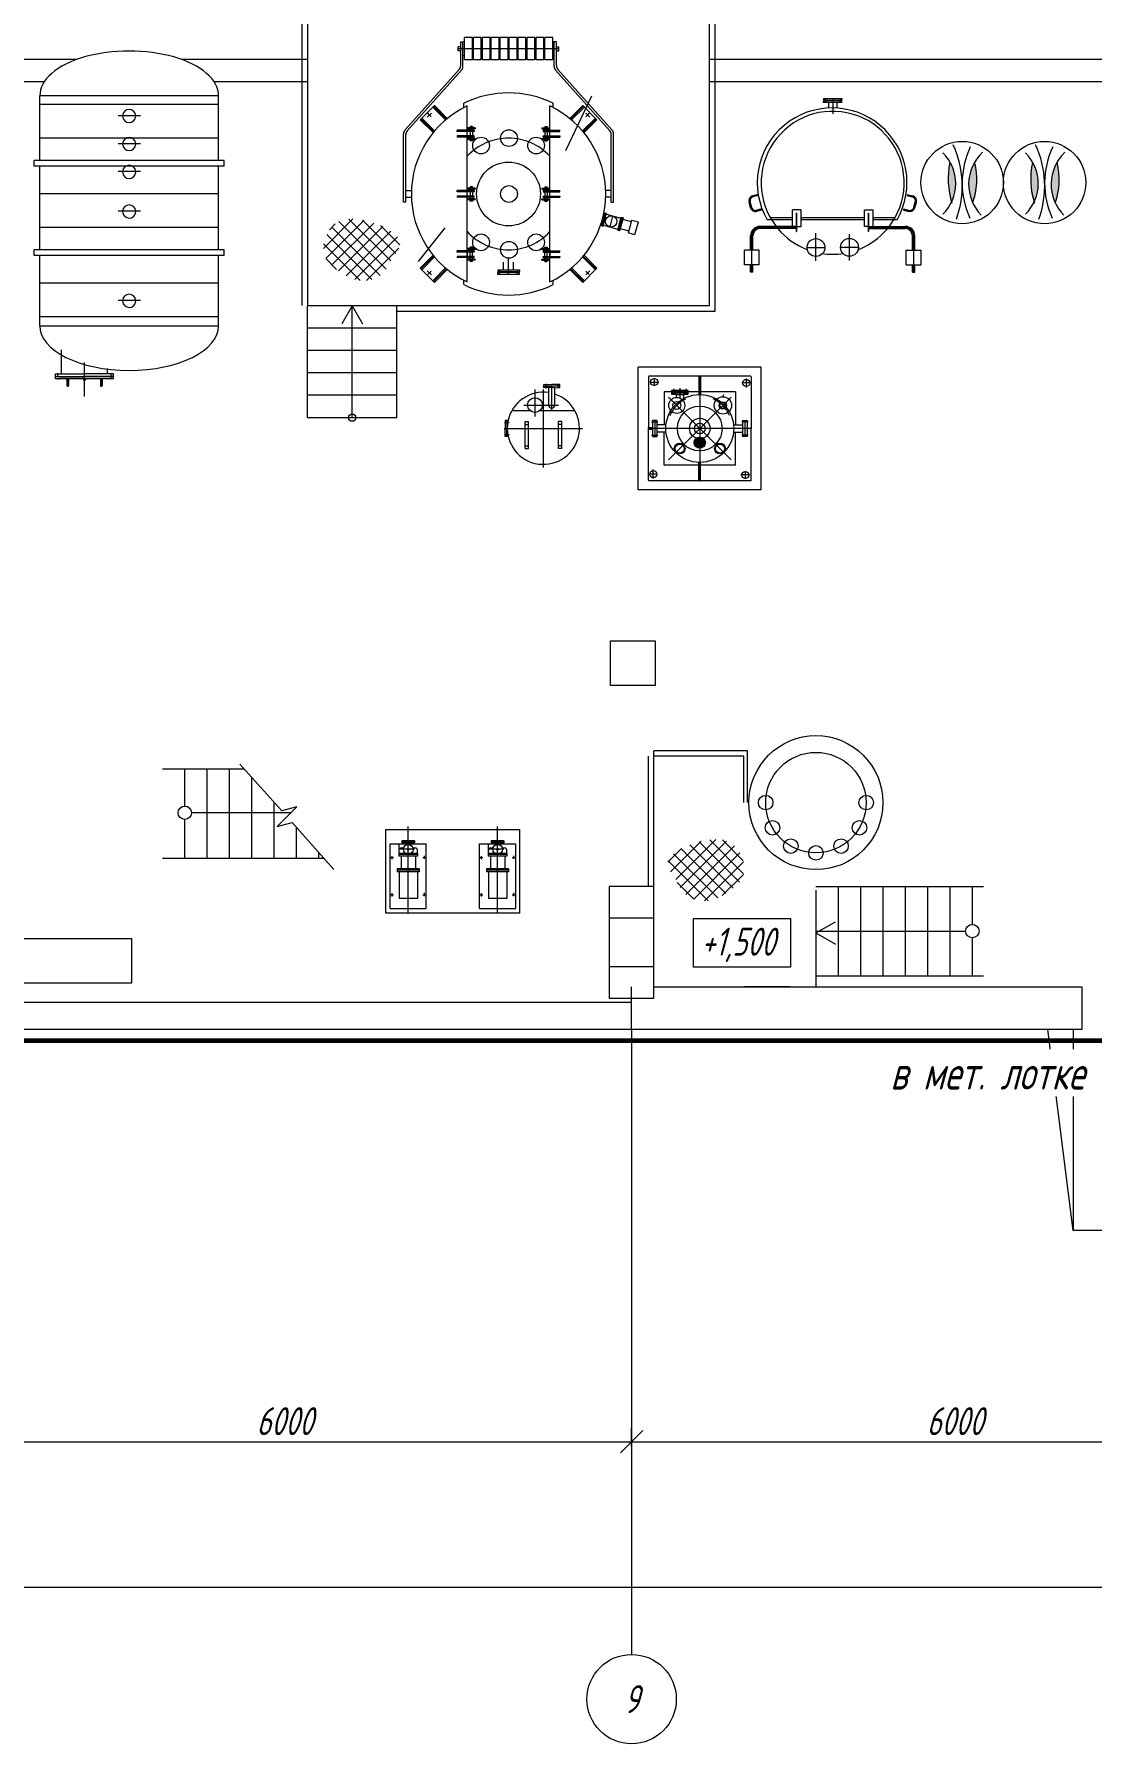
# Model space of a CAD drawing. Header units: millimetres. Extents: x 1337 to 8186, y 1899 to 5236.
# Drawn here: x 2433 to 2527.7, y 2461.1 to 2614.2 of the extents above; entities that cross this region are included whole.
import ezdxf
from ezdxf.enums import TextEntityAlignment as Align

# ---------------------------------------------------------------- set-up
doc = ezdxf.new("R2010")
doc.units = ezdxf.units.MM
for name, color, linetype, lineweight in [('Линия связи (Вновь)', 3, 'Continuous', 60), ('Строительный', 251, 'Continuous', 13), ('Текст', 2, 'Continuous', 25)]:
    doc.layers.add(name, color=color, linetype=linetype, lineweight=lineweight)
doc.styles.add('Simplex', font='simplex.shx', dxfattribs={"width": 0.7, "oblique": 15})

# ---------------------------------------------------------------- blocks, each defined once
blk = doc.blocks.new('A$C178B2837')
at = {"layer": 'Строительный', "ltscale": 100}
h = blk.add_hatch(color=256, dxfattribs=at)
h.paths.add_polyline_path([(499.65, 294.53, 0.12185), (499.8, 290.96, 0.249384)])
h.paths.add_polyline_path([(501.86, 294.51, 0.240061), (501.68, 290.89, 0.157753)])
h = blk.add_hatch(color=256, dxfattribs=at)
h.paths.add_polyline_path([(507.03, 294.53, 0.12185), (507.18, 290.96, 0.249384)])
h.paths.add_polyline_path([(509.24, 294.51, 0.240061), (509.06, 290.89, 0.157753)])
for points in [[(477.76, 269.44, -0.414214), (477.26, 268.94), (477.26, 269.44), (476.76, 269.44, -1)], [(477.26, 268.94, -0.414214), (476.76, 269.44), (477.26, 269.44)]]:
    blk.add_hatch(color=256, dxfattribs=at).paths.add_polyline_path(points)
for p, q in [((441.64, 337.71), (441.64, 281.73)), ((442.14, 337.71), (442.14, 281.73)), ((478.14, 281.73), (478.14, 337.71)), ((478.64, 281.23), (478.64, 338.21)), ((455.86, 304.88), (455.64, 304.88)), ((455.64, 304.54), (455.64, 304.88)), ((464.65, 304.71), (455.64, 304.71)), ((455.86, 303.2), (455.86, 305.33)), ((455.86, 305.33), (456.2, 305.33)), ((456.06, 303.12), (456.06, 305.33)), ((456.9, 305.71), (456.2, 305.71)), ((456.2, 303.71), (456.2, 305.71)), ((456.9, 303.71), (456.9, 305.71)), ((456.9, 303.71), (456.9, 305.71)), ((457, 303.71), (457, 305.71)), ((457.7, 305.71), (457, 305.71)), ((457.7, 303.71), (457.7, 305.71)), ((457.7, 303.71), (457.7, 305.71)), ((458.5, 305.71), (457.8, 305.71)), ((457.8, 303.71), (457.8, 305.71)), ((458.5, 303.71), (458.5, 305.71)), ((458.5, 303.71), (458.5, 305.71)), ((459.3, 305.71), (458.6, 305.71)), ((458.6, 303.71), (458.6, 305.71)), ((459.3, 303.71), (459.3, 305.71)), ((459.3, 303.71), (459.3, 305.71)), ((460.1, 305.71), (459.4, 305.71)), ((459.4, 303.71), (459.4, 305.71)), ((460.1, 303.71), (460.1, 305.71)), ((460.1, 303.71), (460.1, 305.71)), ((460.9, 305.71), (460.2, 305.71)), ((460.2, 303.71), (460.2, 305.71)), ((460.9, 303.71), (460.9, 305.71)), ((460.9, 303.71), (460.9, 305.71)), ((461.7, 305.71), (461, 305.71)), ((461, 303.71), (461, 305.71)), ((461.7, 303.71), (461.7, 305.71)), ((461.7, 303.71), (461.7, 305.71)), ((462.5, 305.71), (461.8, 305.71)), ((461.8, 303.71), (461.8, 305.71)), ((462.5, 303.71), (462.5, 305.71)), ((462.5, 303.71), (462.5, 305.71)), ((463.3, 305.71), (462.6, 305.71)), ((462.6, 303.71), (462.6, 305.71)), ((463.3, 303.71), (463.3, 305.71)), ((463.3, 303.71), (463.3, 305.71)), ((464.1, 305.71), (463.4, 305.71)), ((463.4, 303.71), (463.4, 305.71)), ((464.43, 305.33), (464.09, 305.33)), ((464.1, 303.71), (464.1, 305.71)), ((464.23, 303.12), (464.23, 305.33)), ((464.43, 303.2), (464.43, 305.33)), ((464.43, 304.88), (464.65, 304.88)), ((464.65, 304.54), (464.65, 304.88)), ((421.46, 303.74), (405.9, 303.74)), ((442.14, 303.74), (430.9, 303.74)), ((455.86, 304.54), (455.64, 304.54)), ((456.06, 304.1), (456.2, 304.1)), ((456.9, 303.71), (456.2, 303.71)), ((457.7, 303.71), (457, 303.71)), ((458.5, 303.71), (457.8, 303.71)), ((459.3, 303.71), (458.6, 303.71)), ((460.1, 303.71), (459.4, 303.71)), ((460.9, 303.71), (460.2, 303.71)), ((461.7, 303.71), (461, 303.71)), ((462.5, 303.71), (461.8, 303.71)), ((463.3, 303.71), (462.6, 303.71)), ((464.1, 303.71), (463.4, 303.71)), ((464.23, 304.1), (464.09, 304.1)), ((464.43, 304.54), (464.65, 304.54)), ((528.25, 303.74), (478.14, 303.74)), ((418.56, 301.74), (408.79, 301.74)), ((442.14, 301.74), (433.79, 301.74)), ((450.87, 297.43), (455.73, 302.86)), ((451.07, 297.36), (455.93, 302.79)), ((469.22, 297.36), (464.35, 302.79)), ((469.42, 297.43), (464.55, 302.86)), ((528.25, 301.74), (478.14, 301.74)), ((418.18, 294.71), (418.18, 300.51)), ((434.18, 300.51), (418.18, 300.51)), ((434.18, 294.71), (434.18, 300.51)), ((467.57, 300.46), (465.25, 295.58)), ((488.34, 300.25), (489.99, 300.25)), ((488.34, 300.25), (488.34, 300.11)), ((488.34, 300.11), (489.99, 300.11)), ((488.34, 299.89), (488.34, 300.04)), ((489.99, 300.04), (488.34, 300.04)), ((488.49, 300.27), (488.49, 300.09)), ((488.49, 299.88), (488.49, 300.06)), ((488.57, 300.11), (488.6, 300.08)), ((488.57, 300.06), (488.57, 300.08)), ((488.57, 300.08), (489.76, 300.08)), ((488.57, 300.04), (488.6, 300.06)), ((489.76, 300.06), (488.57, 300.06)), ((488.6, 300.08), (489.73, 300.08)), ((489.73, 300.06), (488.6, 300.06)), ((489.16, 300.25), (489.16, 298.88)), ((489.16, 300.25), (489.16, 298.96)), ((489.16, 300.1), (489.16, 300.05)), ((489.75, 300.11), (489.73, 300.08)), ((489.75, 300.04), (489.73, 300.06)), ((489.76, 300.08), (489.76, 300.06)), ((489.84, 300.27), (489.84, 300.09)), ((489.84, 299.88), (489.84, 300.06)), ((489.99, 300.25), (489.99, 300.11)), ((489.99, 299.89), (489.99, 300.04)), ((434.18, 299.71), (418.18, 299.71)), ((427.18, 298.71), (425.18, 298.71)), ((453.5, 299.63), (452.22, 298.36)), ((452.37, 298.5), (453.52, 297.35)), ((453.24, 298.95), (452.87, 298.58)), ((453.07, 298.78), (452.92, 298.94)), ((453.07, 298.78), (453.22, 298.63)), ((453.36, 299.49), (454.51, 298.34)), ((453.43, 299.56), (454.58, 298.41)), ((453.5, 299.63), (454.66, 298.47)), ((456.14, 299.44), (456.14, 299.83)), ((456.45, 292.01), (456.45, 299.59)), ((463.84, 292.01), (463.84, 299.59)), ((464.14, 299.44), (464.14, 299.83)), ((466.79, 299.63), (465.63, 298.47)), ((466.86, 299.56), (465.7, 298.41)), ((466.93, 299.49), (465.78, 298.34)), ((467.92, 298.5), (466.77, 297.35)), ((466.79, 299.63), (468.06, 298.36)), ((467.05, 298.95), (467.41, 298.58)), ((467.21, 298.78), (467.06, 298.63)), ((467.21, 298.78), (467.37, 298.94)), ((489.99, 299.89), (488.34, 299.89)), ((488.79, 299.89), (488.79, 299.41)), ((489.54, 299.89), (489.54, 299.4)), ((450.74, 290.97), (450.74, 297.1)), ((450.94, 290.97), (450.94, 297.02)), ((452.22, 298.36), (453.39, 297.2)), ((452.29, 298.43), (453.45, 297.27)), ((457.05, 297.41), (455.55, 297.41)), ((455.55, 297.31), (455.55, 297.41)), ((457.05, 297.31), (455.55, 297.31)), ((457.15, 297.64), (456.45, 297.64)), ((457.15, 297.54), (456.45, 297.54)), ((456.45, 296.91), (456.45, 297.31)), ((456.7, 297.76), (456.7, 297.64)), ((456.9, 297.76), (456.7, 297.76)), ((456.7, 297.54), (456.7, 297.41)), ((456.7, 297.31), (456.7, 296.68)), ((456.9, 297.76), (456.9, 297.64)), ((456.9, 297.54), (456.9, 297.41)), ((456.9, 297.31), (456.9, 296.68)), ((457.05, 297.41), (457.05, 297.31)), ((457.15, 297.64), (457.15, 297.54)), ((463.13, 297.64), (463.84, 297.64)), ((463.13, 297.64), (463.13, 297.54)), ((463.13, 297.54), (463.84, 297.54)), ((463.23, 297.41), (463.23, 297.31)), ((463.23, 297.41), (464.74, 297.41)), ((463.23, 297.31), (464.74, 297.31)), ((463.39, 297.76), (463.39, 297.64)), ((463.39, 297.76), (463.59, 297.76)), ((463.39, 297.54), (463.39, 297.41)), ((463.39, 297.31), (463.39, 296.68)), ((463.59, 297.76), (463.59, 297.64)), ((463.59, 297.54), (463.59, 297.41)), ((463.59, 297.31), (463.59, 296.68)), ((463.84, 296.91), (463.84, 297.31)), ((464.74, 297.31), (464.74, 297.41)), ((467.99, 298.43), (466.83, 297.27)), ((468.06, 298.36), (466.9, 297.2)), ((469.34, 290.97), (469.34, 297.02)), ((469.54, 290.97), (469.54, 297.1)), ((434.18, 296.71), (418.18, 296.71)), ((427.18, 296.21), (425.18, 296.21)), ((457.05, 296.91), (455.55, 296.91)), ((455.55, 296.91), (455.55, 296.81)), ((457.05, 296.81), (455.55, 296.81)), ((457.15, 296.68), (456.45, 296.68)), ((457.15, 296.58), (456.45, 296.58)), ((456.7, 296.58), (456.7, 296.47)), ((456.7, 296.47), (456.7, 296.58)), ((456.9, 296.47), (456.7, 296.47)), ((456.9, 296.58), (456.9, 296.47)), ((456.9, 296.47), (456.9, 296.58)), ((457.05, 296.81), (457.05, 296.91)), ((457.15, 296.58), (457.15, 296.68)), ((463.13, 296.68), (463.84, 296.68)), ((463.13, 296.58), (463.13, 296.68)), ((463.13, 296.58), (463.84, 296.58)), ((463.23, 296.91), (464.74, 296.91)), ((463.23, 296.81), (463.23, 296.91)), ((463.23, 296.81), (464.74, 296.81)), ((463.39, 296.58), (463.39, 296.47)), ((463.39, 296.47), (463.39, 296.58)), ((463.39, 296.47), (463.59, 296.47)), ((463.59, 296.58), (463.59, 296.47)), ((463.59, 296.47), (463.59, 296.58)), ((464.74, 296.91), (464.74, 296.81)), ((417.68, 294.21), (417.68, 294.71)), ((434.68, 294.71), (417.68, 294.71)), ((434.68, 294.21), (417.68, 294.21)), ((418.18, 286.71), (418.18, 294.21)), ((434.18, 286.71), (434.18, 294.21)), ((434.68, 294.21), (434.68, 294.71)), ((427.18, 293.71), (425.18, 293.71)), ((434.18, 291.71), (418.18, 291.71)), ((450.94, 290.97), (450.74, 290.97)), ((450.94, 292.02), (451.45, 292.02)), ((450.94, 291.41), (451.45, 291.41)), ((457.05, 292.01), (455.55, 292.01)), ((455.55, 291.91), (455.55, 292.01)), ((457.05, 291.91), (455.55, 291.91)), ((457.05, 291.51), (455.55, 291.51)), ((455.55, 291.51), (455.55, 291.41)), ((457.05, 291.41), (455.55, 291.41)), ((457.15, 292.24), (456.45, 292.24)), ((457.15, 292.14), (456.45, 292.14)), ((456.45, 291.51), (456.45, 291.91)), ((456.45, 283.84), (456.45, 291.41)), ((457.15, 291.28), (456.45, 291.28)), ((457.15, 291.18), (456.45, 291.18)), ((456.7, 292.36), (456.7, 292.24)), ((456.9, 292.36), (456.7, 292.36)), ((456.7, 292.14), (456.7, 292.01)), ((456.7, 291.91), (456.7, 291.28)), ((456.7, 291.18), (456.7, 291.07)), ((456.7, 291.07), (456.7, 291.18)), ((456.9, 291.07), (456.7, 291.07)), ((456.9, 292.36), (456.9, 292.24)), ((456.9, 292.14), (456.9, 292.01)), ((456.9, 291.91), (456.9, 291.28)), ((456.9, 291.18), (456.9, 291.07)), ((456.9, 291.07), (456.9, 291.18)), ((457.05, 292.01), (457.05, 291.91)), ((457.05, 291.41), (457.05, 291.51)), ((457.15, 292.24), (457.15, 292.14)), ((457.15, 291.18), (457.15, 291.28)), ((463.13, 292.24), (463.13, 292.14)), ((463.13, 292.24), (463.84, 292.24)), ((463.13, 292.14), (463.84, 292.14)), ((463.13, 291.28), (463.84, 291.28)), ((463.13, 291.18), (463.13, 291.28)), ((463.13, 291.18), (463.84, 291.18)), ((463.23, 292.01), (464.74, 292.01)), ((463.23, 292.01), (463.23, 291.91)), ((463.23, 291.91), (464.74, 291.91)), ((463.23, 291.51), (464.74, 291.51)), ((463.23, 291.41), (463.23, 291.51)), ((463.23, 291.41), (464.74, 291.41)), ((463.39, 292.36), (463.39, 292.24)), ((463.39, 292.36), (463.59, 292.36)), ((463.39, 292.14), (463.39, 292.01)), ((463.39, 291.91), (463.39, 291.28)), ((463.39, 291.18), (463.39, 291.07)), ((463.39, 291.07), (463.39, 291.18)), ((463.39, 291.07), (463.59, 291.07)), ((463.59, 292.36), (463.59, 292.24)), ((463.59, 292.14), (463.59, 292.01)), ((463.59, 291.91), (463.59, 291.28)), ((463.59, 291.18), (463.59, 291.07)), ((463.59, 291.07), (463.59, 291.18)), ((463.84, 291.51), (463.84, 291.91)), ((463.84, 283.84), (463.84, 291.41)), ((464.74, 291.91), (464.74, 292.01)), ((464.74, 291.51), (464.74, 291.41)), ((469.34, 292.02), (468.84, 292.02)), ((469.34, 291.41), (468.84, 291.41)), ((469.34, 290.97), (469.54, 290.97)), ((481.81, 290.47), (481.68, 290.98)), ((481.86, 290.48), (481.73, 291)), ((481.91, 290.5), (481.77, 291.01)), ((482.49, 291.67), (482, 291.53)), ((482.5, 291.62), (482.01, 291.49)), ((482.52, 291.57), (482.02, 291.44)), ((495.81, 291.57), (496.31, 291.44)), ((495.82, 291.62), (496.32, 291.49)), ((495.84, 291.67), (496.33, 291.53)), ((496.42, 290.5), (496.55, 291.01)), ((496.46, 290.48), (496.6, 291)), ((496.51, 290.47), (496.65, 290.98)), ((427.18, 290.16), (425.18, 290.16)), ((443.57, 286.84), (446.19, 289.47)), ((443.79, 285.94), (447.19, 289.34)), ((445.85, 289.46), (449.61, 285.71)), ((447.08, 289.36), (450.06, 286.38)), ((468.42, 288.88), (468.73, 290.03)), ((468.52, 288.86), (468.82, 290)), ((468.61, 288.83), (468.92, 289.98)), ((468.73, 290.03), (468.92, 289.98)), ((468.9, 289.89), (470.2, 289.54)), ((469.46, 289.73), (469.21, 288.77)), ((469.92, 288.48), (470.23, 289.63)), ((470.01, 288.45), (470.32, 289.6)), ((470.11, 288.43), (470.42, 289.58)), ((470.23, 289.63), (470.42, 289.58)), ((471.15, 289.2), (470.37, 289.41)), ((470.88, 288.22), (471.19, 289.37)), ((471.19, 289.37), (471.77, 289.21)), ((482.83, 290.38), (482.34, 290.25)), ((482.85, 290.33), (482.35, 290.2)), ((482.86, 290.28), (482.37, 290.15)), ((485.55, 289.38), (483.3, 289.38)), ((485.55, 289.58), (483.58, 289.58)), ((486.33, 290.29), (485.55, 290.29)), ((485.55, 288.81), (485.55, 290.29)), ((485.91, 288.36), (485.91, 289.98)), ((485.96, 289.98), (485.91, 289.98)), ((485.96, 288.36), (485.96, 289.98)), ((486.33, 288.81), (486.33, 290.29)), ((492, 289.58), (486.33, 289.58)), ((492, 289.38), (486.33, 289.38)), ((492, 288.81), (492, 290.29)), ((492, 290.29), (492.78, 290.29)), ((492.36, 288.36), (492.36, 289.98)), ((492.36, 289.98), (492.41, 289.98)), ((492.41, 288.36), (492.41, 289.98)), ((492.78, 288.81), (492.78, 290.29)), ((494.75, 289.58), (492.78, 289.58)), ((494.93, 289.38), (492.78, 289.38)), ((495.47, 290.28), (495.96, 290.15)), ((495.48, 290.33), (495.97, 290.2)), ((495.49, 290.38), (495.99, 290.25)), ((434.18, 288.71), (418.18, 288.71)), ((443.86, 288.09), (447.89, 284.06)), ((444.11, 288.5), (444.63, 289.03)), ((444.29, 285.32), (448.08, 289.11)), ((444.32, 288.75), (448.65, 284.42)), ((444.92, 284.83), (448.88, 288.79)), ((444.96, 289.23), (449.2, 284.99)), ((445.61, 284.39), (449.61, 288.39)), ((446.39, 284.05), (450.21, 287.87)), ((448.68, 288.88), (450.41, 287.16)), ((452.09, 285.66), (454.46, 288.68)), ((468.42, 288.88), (468.61, 288.83)), ((468.64, 288.92), (469.94, 288.57)), ((469.92, 288.48), (470.11, 288.43)), ((470.93, 288.39), (470.16, 288.6)), ((470.88, 288.22), (471.46, 288.07)), ((471.46, 288.07), (471.77, 289.21)), ((481.81, 286.69), (481.81, 287.96)), ((481.91, 284.71), (481.91, 287.96)), ((482.01, 286.69), (482.01, 287.96)), ((485.91, 288.81), (482.66, 288.81)), ((485.91, 288.71), (482.66, 288.71)), ((485.91, 288.61), (482.66, 288.61)), ((485.91, 288.81), (486.33, 288.81)), ((485.91, 288.36), (485.96, 288.36)), ((487.66, 285.72), (487.66, 288.19)), ((490.66, 285.75), (490.66, 288.11)), ((492.41, 288.81), (492, 288.81)), ((492.41, 288.36), (492.36, 288.36)), ((492.41, 288.81), (495.66, 288.81)), ((492.41, 288.71), (495.66, 288.71)), ((492.41, 288.61), (495.66, 288.61)), ((496.31, 286.69), (496.31, 287.96)), ((496.41, 284.71), (496.41, 287.96)), ((496.51, 286.69), (496.51, 287.96)), ((417.68, 286.21), (417.68, 286.71)), ((434.68, 286.71), (417.68, 286.71)), ((434.68, 286.21), (434.68, 286.71)), ((443.59, 287.24), (446.86, 283.96)), ((447.43, 283.97), (450.31, 286.85)), ((457.05, 286.61), (455.55, 286.61)), ((455.55, 286.51), (455.55, 286.61)), ((457.05, 286.51), (455.55, 286.51)), ((457.15, 286.84), (456.45, 286.84)), ((457.15, 286.74), (456.45, 286.74)), ((456.45, 286.51), (456.45, 286.11)), ((456.9, 286.96), (456.7, 286.96)), ((456.7, 286.84), (456.7, 286.96)), ((456.7, 286.96), (456.7, 286.84)), ((456.7, 286.11), (456.7, 286.74)), ((456.9, 286.84), (456.9, 286.96)), ((456.9, 286.96), (456.9, 286.84)), ((456.9, 286.11), (456.9, 286.74)), ((457.05, 286.61), (457.05, 286.51)), ((457.15, 286.84), (457.15, 286.74)), ((463.13, 286.84), (463.84, 286.84)), ((463.13, 286.84), (463.13, 286.74)), ((463.13, 286.74), (463.84, 286.74)), ((463.23, 286.61), (464.74, 286.61)), ((463.23, 286.61), (463.23, 286.51)), ((463.23, 286.51), (464.74, 286.51)), ((463.39, 286.84), (463.39, 286.96)), ((463.39, 286.96), (463.39, 286.84)), ((463.39, 286.96), (463.59, 286.96)), ((463.39, 286.11), (463.39, 286.74)), ((463.59, 286.84), (463.59, 286.96)), ((463.59, 286.96), (463.59, 286.84)), ((463.59, 286.11), (463.59, 286.74)), ((463.84, 286.51), (463.84, 286.11)), ((464.74, 286.51), (464.74, 286.61)), ((482.57, 286.69), (481.25, 286.69)), ((481.25, 285.37), (481.25, 286.69)), ((482.57, 285.37), (482.57, 286.69)), ((486.87, 286.91), (488.46, 286.91)), ((491.46, 286.91), (489.87, 286.91)), ((495.75, 286.69), (497.07, 286.69)), ((495.75, 285.37), (495.75, 286.69)), ((497.07, 285.37), (497.07, 286.69)), ((434.68, 286.21), (417.68, 286.21)), ((418.18, 279.91), (418.18, 286.21)), ((434.18, 279.91), (434.18, 286.21)), ((443.81, 285.9), (444.75, 284.96)), ((452.22, 285.07), (453.39, 286.23)), ((453.5, 283.79), (452.22, 285.07)), ((452.29, 285), (453.45, 286.15)), ((452.37, 284.93), (453.52, 286.08)), ((453.24, 284.48), (452.87, 284.84)), ((453.07, 284.64), (453.22, 284.8)), ((453.36, 283.94), (454.51, 285.09)), ((453.43, 283.86), (454.58, 285.02)), ((453.5, 283.79), (454.66, 284.96)), ((457.05, 286.11), (455.55, 286.11)), ((455.55, 286.11), (455.55, 286.01)), ((457.05, 286.01), (455.55, 286.01)), ((457.15, 285.88), (456.45, 285.88)), ((457.15, 285.78), (456.45, 285.78)), ((456.7, 285.88), (456.7, 286.01)), ((456.7, 285.67), (456.7, 285.78)), ((456.9, 285.67), (456.7, 285.67)), ((456.9, 285.88), (456.9, 286.01)), ((456.9, 285.67), (456.9, 285.78)), ((457.05, 286.01), (457.05, 286.11)), ((457.15, 285.78), (457.15, 285.88)), ((459.17, 284.93), (459.17, 284.76)), ((459.17, 284.93), (461.12, 284.93)), ((459.17, 284.76), (461.12, 284.76)), ((459.34, 284.95), (459.34, 284.74)), ((459.44, 284.73), (460.85, 284.73)), ((459.44, 284.71), (459.44, 284.73)), ((459.45, 284.76), (459.48, 284.73)), ((459.48, 284.73), (460.81, 284.73)), ((459.7, 284.93), (459.7, 285.61)), ((460.14, 284.51), (460.14, 286.03)), ((460.59, 284.93), (460.59, 285.61)), ((460.84, 284.76), (460.81, 284.73)), ((460.85, 284.73), (460.85, 284.71)), ((460.94, 284.95), (460.94, 284.74)), ((461.12, 284.93), (461.12, 284.76)), ((463.13, 285.88), (463.84, 285.88)), ((463.13, 285.78), (463.13, 285.88)), ((463.13, 285.78), (463.84, 285.78)), ((463.23, 286.11), (464.74, 286.11)), ((463.23, 286.01), (463.23, 286.11)), ((463.23, 286.01), (464.74, 286.01)), ((463.39, 285.88), (463.39, 286.01)), ((463.39, 285.67), (463.39, 285.78)), ((463.39, 285.67), (463.59, 285.67)), ((463.59, 285.88), (463.59, 286.01)), ((463.59, 285.67), (463.59, 285.78)), ((464.74, 286.11), (464.74, 286.01)), ((466.79, 283.79), (465.63, 284.96)), ((466.86, 283.86), (465.7, 285.02)), ((466.93, 283.94), (465.78, 285.09)), ((467.92, 284.93), (466.77, 286.08)), ((466.79, 283.79), (468.06, 285.07)), ((467.99, 285), (466.83, 286.15)), ((468.06, 285.07), (466.9, 286.23)), ((467.05, 284.48), (467.41, 284.84)), ((467.21, 284.64), (467.06, 284.8)), ((482.57, 285.37), (481.25, 285.37)), ((481.81, 284.71), (481.81, 285.37)), ((482.01, 284.71), (482.01, 285.37)), ((495.75, 285.37), (497.07, 285.37)), ((496.31, 284.71), (496.31, 285.37)), ((496.51, 284.71), (496.51, 285.37)), ((434.18, 283.71), (418.18, 283.71)), ((453.07, 284.64), (452.92, 284.49)), ((456.14, 283.6), (456.14, 283.99)), ((461.12, 284.68), (459.17, 284.68)), ((459.17, 284.51), (459.17, 284.68)), ((461.12, 284.51), (459.17, 284.51)), ((459.34, 284.49), (459.34, 284.7)), ((460.85, 284.71), (459.44, 284.71)), ((459.45, 284.68), (459.48, 284.71)), ((460.81, 284.71), (459.48, 284.71)), ((460.84, 284.68), (460.81, 284.71)), ((460.94, 284.49), (460.94, 284.7)), ((461.12, 284.51), (461.12, 284.68)), ((464.14, 283.6), (464.14, 283.99)), ((467.21, 284.64), (467.37, 284.49)), ((482.01, 284.71), (481.81, 284.71)), ((496.31, 284.71), (496.51, 284.71)), ((427.18, 282.16), (425.18, 282.16)), ((442.14, 271.68), (442.14, 281.68)), ((478.14, 281.68), (442.14, 281.68)), ((450.14, 281.68), (442.14, 281.68)), ((446.14, 281.68), (445.21, 280.07)), ((446.14, 271.68), (446.14, 281.68)), ((446.14, 281.68), (447.08, 280.07)), ((450.14, 271.68), (450.14, 281.68)), ((434.18, 280.71), (418.18, 280.71)), ((478.64, 281.18), (450.14, 281.18)), ((418.18, 279.91), (434.18, 279.91)), ((450.14, 279.68), (442.14, 279.68)), ((420.12, 275.59), (420.12, 277.75)), ((450.14, 277.68), (442.14, 277.68)), ((419.58, 275.37), (419.58, 275.59)), ((419.58, 275.59), (422.18, 275.59)), ((419.78, 275.3), (419.78, 275.66)), ((422.18, 273.59), (422.18, 276.62)), ((424.78, 275.59), (422.18, 275.59)), ((424.24, 275.59), (424.24, 276.07)), ((424.58, 275.3), (424.58, 275.66)), ((424.78, 275.37), (424.78, 275.59)), ((450.14, 275.68), (442.14, 275.68)), ((471.76, 265.21), (471.76, 276.21)), ((482.76, 276.21), (471.76, 276.21)), ((482.76, 265.21), (482.76, 276.21)), ((419.58, 275.37), (422.18, 275.37)), ((424.78, 275.33), (419.58, 275.33)), ((419.58, 275.17), (419.58, 275.33)), ((424.78, 275.17), (419.58, 275.17)), ((419.78, 275.17), (419.64, 275.17)), ((419.78, 275.17), (419.92, 275.17)), ((419.92, 275.34), (419.92, 275.37)), ((419.92, 275.34), (422.18, 275.34)), ((419.96, 275.33), (419.96, 275.34)), ((420.6, 275.17), (420.6, 274.57)), ((420.68, 275.18), (420.68, 274.47)), ((420.76, 275.17), (420.76, 274.57)), ((422.28, 275.09), (422.08, 275.09)), ((424.78, 275.37), (422.18, 275.37)), ((424.44, 275.34), (422.18, 275.34)), ((423.6, 275.17), (423.6, 274.57)), ((423.68, 275.18), (423.68, 274.47)), ((423.76, 275.17), (423.76, 274.57)), ((424.39, 275.33), (424.39, 275.34)), ((424.44, 275.34), (424.44, 275.37)), ((424.58, 275.14), (424.58, 275.35)), ((424.78, 275.17), (424.78, 275.33)), ((462.51, 271.79), (462.51, 274.21)), ((463.26, 267.21), (463.26, 274.21)), ((463.29, 274.36), (463.29, 274.66)), ((463.29, 274.66), (464.01, 274.66)), ((463.29, 274.51), (464.01, 274.51)), ((464.29, 274.37), (463.29, 274.36)), ((463.47, 274.72), (463.47, 274.3)), ((463.74, 272.81), (463.74, 274.37)), ((464.74, 274.66), (464.01, 274.66)), ((464.01, 272.31), (464.01, 274.51)), ((464.74, 274.51), (464.01, 274.51)), ((464.29, 272.81), (464.29, 274.37)), ((464.29, 274.37), (464.74, 274.36)), ((464.56, 274.72), (464.55, 274.31)), ((464.74, 274.36), (464.74, 274.66)), ((472.7, 275.39), (472.66, 275.35)), ((472.66, 275.35), (472.66, 270.71)), ((481.82, 275.39), (472.7, 275.39)), ((481.82, 275.39), (472.7, 275.39)), ((472.78, 274.87), (473.6, 274.87)), ((473.19, 275.22), (473.19, 274.53)), ((474.75, 273.75), (474.75, 274.15)), ((474.75, 274.15), (476.19, 274.15)), ((474.94, 274.27), (474.94, 273.72)), ((475.47, 274.32), (475.47, 273.5)), ((476.01, 274.27), (476.01, 273.72)), ((476.19, 274.15), (476.19, 273.75)), ((477.18, 275.39), (477.18, 273.75)), ((477.26, 275.39), (477.26, 266.03)), ((477.34, 275.39), (477.34, 273.75)), ((481.77, 274.79), (481.08, 274.79)), ((481.42, 275.2), (481.42, 274.38)), ((481.82, 275.39), (481.86, 275.35)), ((481.86, 275.35), (481.86, 270.71)), ((450.14, 273.68), (442.14, 273.68)), ((461.52, 272.81), (464.61, 272.81)), ((477.18, 273.99), (474.06, 273.99)), ((474.06, 273.99), (474.06, 271.03)), ((477.26, 270.71), (474.46, 273.52)), ((474.75, 273.99), (474.75, 273.99)), ((474.75, 273.99), (474.83, 273.99)), ((474.75, 273.9), (476.19, 273.9)), ((475.15, 273.75), (474.75, 273.75)), ((475.15, 273.75), (475.15, 273.55)), ((475.15, 273.75), (475.79, 273.75)), ((475.79, 273.75), (475.8, 273.37)), ((476.19, 273.75), (475.79, 273.75)), ((476.19, 273.9), (476.19, 273.99)), ((477.26, 270.71), (480.07, 273.52)), ((480.46, 273.99), (477.34, 273.99)), ((479.37, 273.55), (479.37, 273.75)), ((480.46, 273.99), (480.46, 271.03)), ((450.14, 271.68), (442.14, 271.68)), ((459.78, 271.26), (460.19, 271.25)), ((460.13, 271.44), (459.83, 271.44)), ((459.83, 271.44), (459.83, 270.71)), ((459.98, 271.44), (459.98, 270.71)), ((460.45, 272.31), (462.08, 272.31)), ((461.63, 268.91), (461.63, 271.34)), ((461.63, 271.34), (461.93, 271.34)), ((461.63, 271.07), (461.93, 271.07)), ((461.93, 268.91), (461.93, 271.34)), ((462.94, 272.31), (466.07, 272.31)), ((464.6, 268.91), (464.6, 271.34)), ((464.9, 271.34), (464.6, 271.34)), ((464.9, 271.07), (464.6, 271.07)), ((464.9, 268.91), (464.9, 271.34)), ((472.95, 271.31), (473.51, 271.31)), ((473.43, 271.43), (473.03, 271.43)), ((473.03, 271.43), (473.03, 269.99)), ((473.23, 271.43), (473.23, 269.99)), ((473.43, 271.43), (473.43, 269.99)), ((474.23, 271.03), (473.43, 271.03)), ((480.3, 271.03), (481.1, 271.03)), ((481.58, 271.31), (481.02, 271.31)), ((481.1, 271.43), (481.1, 269.99)), ((481.1, 271.43), (481.5, 271.43)), ((481.3, 271.43), (481.3, 269.99)), ((481.5, 271.43), (481.5, 269.99)), ((459.76, 270.71), (466.76, 270.71)), ((459.77, 270.17), (460.19, 270.17)), ((459.83, 269.99), (459.83, 270.71)), ((460.13, 269.99), (459.83, 269.99)), ((459.98, 269.99), (459.98, 270.71)), ((472.66, 270.71), (472.66, 270.79)), ((472.66, 270.79), (473.03, 270.79)), ((481.86, 270.71), (472.66, 270.71)), ((472.66, 266.07), (472.66, 270.71)), ((473.03, 270.63), (472.66, 270.63)), ((472.95, 270.11), (473.51, 270.11)), ((473.03, 269.99), (473.43, 269.99)), ((474.23, 270.39), (473.43, 270.39)), ((474.06, 267.43), (474.06, 270.39)), ((477.26, 270.71), (474.46, 267.91)), ((477.26, 270.71), (476.62, 270.71)), ((477.26, 270.71), (480.07, 267.91)), ((477.26, 269.44), (477.26, 269.41)), ((480.3, 270.39), (481.1, 270.39)), ((480.46, 267.43), (480.46, 270.39)), ((481.58, 270.11), (481.02, 270.11)), ((481.5, 269.99), (481.1, 269.99)), ((481.86, 266.07), (481.86, 270.71)), ((461.63, 269.17), (461.93, 269.17)), ((461.63, 268.91), (461.93, 268.91)), ((464.9, 269.17), (464.6, 269.17)), ((464.9, 268.91), (464.6, 268.91)), ((472.76, 266.64), (473.45, 266.64)), ((473.1, 266.23), (473.1, 267.05)), ((477.18, 267.43), (474.06, 267.43)), ((477.18, 266.03), (477.18, 267.68)), ((477.34, 266.03), (477.34, 267.68)), ((480.46, 267.43), (477.34, 267.43)), ((481.75, 266.55), (480.93, 266.55)), ((481.34, 266.21), (481.34, 266.9)), ((482.76, 265.21), (471.76, 265.21)), ((472.66, 266.07), (472.7, 266.03)), ((481.82, 266.03), (472.7, 266.03)), ((477.26, 266.03), (477.34, 266.03)), ((481.86, 266.07), (481.82, 266.03)), ((469.26, 247.71), (469.26, 251.71)), ((469.26, 251.71), (473.26, 251.71)), ((473.26, 251.71), (473.26, 247.71)), ((473.26, 247.71), (469.26, 247.71)), ((481.53, 241.86), (473.16, 241.86)), ((473.16, 229.71), (473.16, 241.86)), ((481.53, 237.21), (481.53, 241.86)), ((436.1, 240.67), (439.84, 236.47)), ((472.66, 229.71), (472.66, 241.36)), ((481.21, 241.36), (473.16, 241.36)), ((481.21, 237.21), (481.21, 241.36)), ((436.5, 240.21), (429.16, 240.21)), ((431.16, 236.9), (431.16, 240.21)), ((433.16, 232.21), (433.16, 240.21)), ((435.16, 232.21), (435.16, 240.21)), ((437.16, 232.21), (437.16, 239.47)), ((440.66, 236.3), (431.76, 236.3)), ((439.16, 232.21), (439.16, 237.22)), ((439.42, 235.06), (441.18, 236.83)), ((441.18, 236.83), (439.84, 236.47)), ((431.16, 232.21), (431.16, 235.7)), ((439.42, 235.06), (440.76, 235.42)), ((440.76, 235.42), (444.5, 231.22)), ((441.16, 232.21), (441.16, 234.97)), ((449.16, 234.81), (461.16, 234.81)), ((449.16, 227.31), (449.16, 234.81)), ((451.16, 227.31), (451.16, 235.08)), ((459.16, 227.31), (459.16, 235.08)), ((461.16, 227.31), (461.16, 234.81)), ((443.16, 232.21), (443.16, 232.72)), ((449.55, 227.73), (449.55, 233.53)), ((449.55, 233.53), (451.03, 233.53)), ((450.33, 233.51), (450.33, 232.55)), ((451.72, 233.03), (450.33, 233.03)), ((450.54, 233.16), (450.75, 233.16)), ((451.72, 233.78), (450.6, 233.78)), ((450.6, 233.78), (450.6, 233.61)), ((451.72, 233.69), (450.6, 233.69)), ((451.72, 233.61), (450.6, 233.61)), ((451.03, 233.53), (450.95, 233.39)), ((451.03, 233.53), (451.03, 233.61)), ((451.3, 233.53), (451.03, 233.53)), ((451.16, 232.95), (451.16, 233.69)), ((451.3, 233.53), (451.3, 233.61)), ((451.3, 233.53), (452.78, 233.53)), ((451.3, 233.53), (451.38, 233.39)), ((451.58, 233.16), (451.78, 233.16)), ((451.72, 233.78), (451.72, 233.61)), ((451.99, 232.67), (451.99, 232.95)), ((452.78, 227.73), (452.78, 233.53)), ((457.55, 227.73), (457.55, 233.53)), ((457.55, 233.53), (459.03, 233.53)), ((458.33, 233.51), (458.33, 232.55)), ((459.72, 233.03), (458.33, 233.03)), ((458.54, 233.16), (458.75, 233.16)), ((459.72, 233.78), (458.6, 233.78)), ((458.6, 233.78), (458.6, 233.61)), ((459.72, 233.69), (458.6, 233.69)), ((459.72, 233.61), (458.6, 233.61)), ((459.03, 233.53), (458.95, 233.39)), ((459.03, 233.53), (459.03, 233.61)), ((459.3, 233.53), (459.03, 233.53)), ((459.16, 232.95), (459.16, 233.69)), ((459.3, 233.53), (459.3, 233.61)), ((459.3, 233.53), (460.78, 233.53)), ((459.3, 233.53), (459.38, 233.39)), ((459.58, 233.16), (459.78, 233.16)), ((459.72, 233.78), (459.72, 233.61)), ((459.99, 232.67), (459.99, 232.95)), ((460.78, 227.73), (460.78, 233.53)), ((474.39, 231.87), (475.62, 233.09)), ((474.65, 231), (477.4, 233.75)), ((475.11, 230.33), (478.7, 233.92)), ((475.5, 229.6), (479.66, 233.77)), ((475.59, 233.08), (479.59, 229.08)), ((476.01, 228.99), (480.36, 233.34)), ((476.36, 233.43), (480.25, 229.55)), ((476.72, 228.58), (480.86, 232.72)), ((477.22, 233.7), (480.82, 230.09)), ((478.16, 233.88), (481.19, 230.85)), ((479.29, 233.87), (481.15, 232.01)), ((443.61, 232.21), (429.16, 232.21)), ((449.55, 232.29), (449.85, 232.29)), ((449.71, 232.14), (449.71, 232.42)), ((450.18, 231.27), (450.18, 231.02)), ((452.15, 231.27), (450.18, 231.27)), ((452.15, 231.15), (450.18, 231.15)), ((451.99, 232.67), (450.33, 232.67)), ((450.33, 232.67), (450.33, 232.42)), ((451.99, 232.56), (450.33, 232.56)), ((451.99, 232.42), (450.33, 232.42)), ((450.53, 232.42), (450.53, 231.27)), ((451.16, 227.31), (451.16, 231.27)), ((451.8, 232.42), (451.8, 231.27)), ((451.99, 232.67), (451.99, 232.42)), ((452.15, 231.27), (452.15, 231.02)), ((452.47, 232.29), (452.78, 232.29)), ((452.61, 232.18), (452.61, 232.46)), ((457.55, 232.29), (457.85, 232.29)), ((457.71, 232.14), (457.71, 232.42)), ((458.18, 231.27), (458.18, 231.02)), ((460.15, 231.27), (458.18, 231.27)), ((460.15, 231.15), (458.18, 231.15)), ((459.99, 232.67), (458.33, 232.67)), ((458.33, 232.67), (458.33, 232.42)), ((459.99, 232.56), (458.33, 232.56)), ((459.99, 232.42), (458.33, 232.42)), ((458.53, 232.42), (458.53, 231.27)), ((459.16, 227.31), (459.16, 231.27)), ((459.8, 232.42), (459.8, 231.27)), ((459.99, 232.67), (459.99, 232.42)), ((460.15, 231.27), (460.15, 231.02)), ((460.47, 232.29), (460.78, 232.29)), ((460.61, 232.18), (460.61, 232.46)), ((474.43, 232), (478, 228.42)), ((474.91, 232.64), (478.87, 228.68)), ((477.67, 228.41), (481.18, 231.91)), ((452.15, 231.02), (450.18, 231.02)), ((450.35, 231.02), (450.35, 228.64)), ((451.98, 231.02), (451.98, 228.64)), ((460.15, 231.02), (458.18, 231.02)), ((458.35, 231.02), (458.35, 228.64)), ((459.98, 231.02), (459.98, 228.64)), ((473.16, 229.71), (469.16, 229.71)), ((469.16, 229.71), (469.16, 219.71)), ((473.16, 219.71), (473.16, 229.71)), ((475.25, 230.06), (476.73, 228.58)), ((479.28, 228.89), (481.18, 230.79)), ((487.66, 229.71), (502.66, 229.71)), ((489.66, 229.71), (489.66, 221.71)), ((491.66, 229.71), (491.66, 221.71)), ((493.66, 229.71), (493.66, 221.71)), ((495.66, 229.71), (495.66, 221.71)), ((497.66, 229.71), (497.66, 221.71)), ((499.66, 229.71), (499.66, 221.71)), ((501.66, 229.71), (501.66, 226.31)), ((449.55, 228.97), (449.84, 228.97)), ((449.71, 228.82), (449.71, 229.11)), ((451.98, 228.64), (450.35, 228.64)), ((452.47, 228.97), (452.78, 228.97)), ((452.61, 228.85), (452.61, 229.13)), ((457.55, 228.97), (457.84, 228.97)), ((457.71, 228.82), (457.71, 229.11)), ((459.98, 228.64), (458.35, 228.64)), ((460.47, 228.97), (460.78, 228.97)), ((460.61, 228.85), (460.61, 229.13)), ((487.66, 229.36), (487.66, 220.71)), ((461.16, 227.31), (449.16, 227.31)), ((449.55, 227.73), (452.78, 227.73)), ((457.55, 227.73), (460.78, 227.73)), ((469.16, 226.89), (473.16, 226.89)), ((476.69, 226.84), (485.37, 226.84)), ((476.69, 222.47), (476.69, 226.84)), ((485.37, 226.84), (485.37, 222.47)), ((416.38, 225.05), (426.38, 225.05)), ((426.38, 225.05), (426.38, 221.05)), ((487.66, 225.54), (489.4, 226.54)), ((487.66, 225.71), (501.06, 225.71)), ((487.66, 225.54), (489.4, 224.54)), ((501.66, 225.11), (501.66, 221.71)), ((469.16, 222.54), (473.16, 222.54)), ((485.37, 222.47), (476.69, 222.47)), ((426.38, 221.05), (416.38, 221.05)), ((471.16, 216.91), (471.16, 220.71)), ((473.16, 220.71), (511.46, 220.71)), ((485.34, 220.71), (481.26, 220.71)), ((487.66, 221.71), (502.66, 221.71)), ((511.46, 220.71), (511.46, 216.91)), ((471.16, 219.31), (411.16, 219.31)), ((469.16, 219.71), (473.16, 219.71)), ((511.46, 216.91), (406.06, 216.91)), ((471.16, 216.91), (471.16, 160.94)), ((510.68, 198.91), (508.42, 216.91)), ((510.68, 216.91), (510.68, 198.91)), ((562.77, 198.91), (510.68, 198.91)), ((472.16, 180.98), (470.16, 178.98)), ((470.16, 178.98), (472.16, 180.98)), ((471.16, 179.6), (471.16, 181.23)), ((471.16, 179.6), (471.16, 181.23)), ((409.16, 179.98), (473.16, 179.98)), ((469.16, 179.98), (533.16, 179.98)), ((657.16, 166.94), (45.16, 166.94))]:
    blk.add_line(p, q, dxfattribs=at)
for centre, radius in [((460.18, 296.71), 0.75), ((457.68, 296.04), 0.75), ((462.61, 296.04), 0.75), ((500.75, 292.73), 3.69), ((508.13, 292.73), 3.69), ((460.14, 291.71), 2.86), ((460.18, 291.71), 0.75), ((469.33, 289.25), 0.508), ((457.68, 287.38), 0.75), ((462.61, 287.38), 0.75), ((460.18, 286.71), 0.75), ((487.66, 286.91), 0.8), ((490.66, 286.93), 0.8), ((422.18, 275.09), 0.08), ((473.18, 274.87), 0.32), ((481.42, 274.79), 0.32), ((462.51, 272.81), 0.659), ((477.26, 270.71), 3.04), ((475.2, 272.78), 0.72), ((475.2, 272.78), 0.36), ((477.26, 270.71), 2), ((479.33, 272.78), 0.777), ((479.33, 272.78), 0.324), ((479.33, 272.78), 0.28), ((446.14, 271.68), 0.325), ((477.26, 270.71), 0.92), ((477.26, 270.71), 0.48), ((477.26, 269.44), 0.5), ((475.46, 268.91), 0.48), ((475.46, 268.91), 0.4), ((479.07, 268.91), 0.48), ((479.07, 268.91), 0.4), ((473.1, 266.63), 0.32), ((481.34, 266.55), 0.32), ((487.66, 237.21), 6), ((487.66, 237.21), 4.5), ((483.16, 237.21), 0.65), ((492.16, 237.21), 0.65), ((431.16, 236.3), 0.6), ((483.77, 234.96), 0.65), ((491.56, 234.96), 0.65), ((451.16, 233.03), 0.435), ((451.16, 233.03), 0.0829), ((459.16, 233.03), 0.435), ((459.16, 233.03), 0.0829), ((485.41, 233.32), 0.65), ((487.66, 232.71), 0.65), ((489.91, 233.32), 0.65), ((501.66, 225.71), 0.6), ((471.16, 156.94), 4)]:
    blk.add_circle(centre, radius, dxfattribs=at)
for centre, radius, start, end in [((455.36, 303.2), 0.5, 318.1536, 0), ((455.56, 303.12), 0.5, 318.1536, 0), ((464.73, 303.12), 0.5, 180, 221.8464), ((464.93, 303.2), 0.5, 180, 221.8464), ((460.14, 291.71), 9.05, 63.7691, 116.2309), ((460.14, 291.71), 8.7, 115.123, 244.877), ((460.14, 291.71), 8.7, 295.123, 64.877), ((489.11, 292.71), 6.7, 330.1973, 209.8027), ((489.16, 292.71), 6.4, 290.5951, 217.5443), ((451.24, 297.1), 0.5, 138.1536, 180), ((451.44, 297.02), 0.5, 138.1536, 180), ((468.84, 297.02), 0.5, 0, 41.8464), ((469.04, 297.1), 0.5, 0, 41.8464), ((460.14, 291.71), 5, 42.3758, 137.6242), ((492.01, 292.43), 8.75, 340.1527, 24.8612), ((508.3, 292.69), 7.55, 154.6181, 204.7301), ((505.29, 292.58), 3.96, 133.5397, 224.2392), ((499.39, 292.43), 8.75, 340.1527, 24.8612), ((515.68, 292.69), 7.55, 154.6181, 204.7301), ((512.68, 292.58), 3.96, 133.5397, 224.2392), ((496.29, 292.64), 3.88, 314.991, 45.009), ((506.93, 293.06), 7.43, 168.6786, 196.9632), ((496.16, 292.98), 5.9, 339.2497, 15.1085), ((503.68, 292.64), 3.88, 314.991, 45.009), ((514.32, 293.06), 7.43, 168.6786, 196.9632), ((503.55, 292.98), 5.9, 339.2497, 15.1085), ((482.11, 291.1), 0.45, 105, 195), ((482.11, 291.1), 0.4, 105, 195), ((482.11, 291.1), 0.35, 105, 195), ((496.22, 291.1), 0.35, 345, 75), ((496.22, 291.1), 0.4, 345, 75), ((496.22, 291.1), 0.45, 345, 75), ((482.25, 290.59), 0.45, 195, 285), ((482.25, 290.59), 0.4, 195, 285), ((482.25, 290.59), 0.35, 195, 285), ((496.08, 290.59), 0.45, 255, 345), ((496.08, 290.59), 0.4, 255, 345), ((496.08, 290.59), 0.35, 255, 345), ((460.14, 291.71), 5, 222.3758, 317.6242), ((482.66, 287.96), 0.85, 90, 180), ((482.66, 287.96), 0.75, 90, 180), ((482.66, 287.96), 0.65, 90, 180), ((489.16, 292.71), 6.4, 219.8384, 249.4049), ((495.66, 287.96), 0.85, 0, 90), ((495.66, 287.96), 0.75, 0, 90), ((495.66, 287.96), 0.65, 0, 90), ((489.16, 292.71), 6.4, 261.187, 278.813), ((460.14, 291.71), 9.05, 243.7691, 296.2309), ((420.68, 274.57), 0.08, 180, 0), ((423.68, 274.57), 0.08, 180, 0), ((463.26, 270.73), 3.23, 81.5303, 71.4683), ((464.01, 272.81), 0.275, 180, 360), ((477.26, 270.71), 2.92, 116.0435, 157.2342), ((477.26, 270.71), 2.92, 23.6707, 65.9507), ((450.54, 232.95), 0.207, 90, 180), ((451.78, 232.95), 0.207, 0, 90), ((458.54, 232.95), 0.207, 90, 180), ((459.78, 232.95), 0.207, 0, 90)]:
    blk.add_arc(centre, radius, start, end, dxfattribs=at)
for centre, start_param, end_param in [((426.18, 300.51), 0, 3.141593), ((426.18, 279.91), 3.141593, 6.283185)]:
    blk.add_ellipse(centre, major_axis=(8, 0), ratio=0.5, start_param=start_param, end_param=end_param, dxfattribs=at)
for points in [[(426.77, 298.69), (426.74, 299.47), (425.62, 299.47), (425.59, 298.69)], [(425.59, 298.69), (425.62, 297.91), (426.74, 297.9), (426.77, 298.69)], [(426.77, 296.19), (426.74, 296.97), (425.62, 296.97), (425.59, 296.19)], [(425.59, 296.19), (425.62, 295.41), (426.74, 295.4), (426.77, 296.19)], [(426.77, 293.69), (426.74, 294.47), (425.62, 294.47), (425.59, 293.69)], [(425.59, 293.69), (425.62, 292.91), (426.74, 292.9), (426.77, 293.69)], [(426.77, 290.14), (426.74, 290.92), (425.62, 290.92), (425.59, 290.14)], [(425.59, 290.14), (425.62, 289.36), (426.74, 289.35), (426.77, 290.14)], [(426.77, 282.14), (426.74, 282.92), (425.62, 282.92), (425.59, 282.14)], [(425.59, 282.14), (425.62, 281.36), (426.74, 281.35), (426.77, 282.14)]]:
    blk.add_open_spline(points, degree=3, dxfattribs=at)
at = {"layer": 'Строительный', "ltscale": 100, "style": 'Simplex', "oblique": 15, "width": 0.7}
for s, p in [('+1,500', (477.4, 223.51)), ('6000', (437.57, 180.58)), ('6000', (497.57, 180.58))]:
    blk.add_text(s, height=2.5, dxfattribs=at).set_placement(p)
blk.add_text('9', height=2.5, dxfattribs=at).set_placement((471.16, 156.94), align=Align.MIDDLE_CENTER)

msp = doc.modelspace()

# ---------------------------------------------------------------- linework, layer by layer
at = {"layer": 'Линия связи (Вновь)'}
msp.add_line((2249.5, 2524.11), (2533.61, 2524.11), dxfattribs=at)

# ---------------------------------------------------------------- block references
msp.add_blockref('A$C178B2837', (2015.33, 2308.2), dxfattribs=at)

# ---------------------------------------------------------------- next in the draw order: texts
at = {"layer": 'Текст', "ltscale": 100, "insert": (2518.33, 2519.72), "char_height": 3, "attachment_point": 8, "style": 'Simplex', "bg_fill": 3, "box_fill_scale": 1.2, "bg_fill_color": 256, "bg_fill_transparency": 0}
msp.add_mtext_dynamic_manual_height_columns('в мет. лотке', width=27.7638, gutter_width=12.5, heights=[0], dxfattribs=at)

doc.saveas('drawing.dxf')
